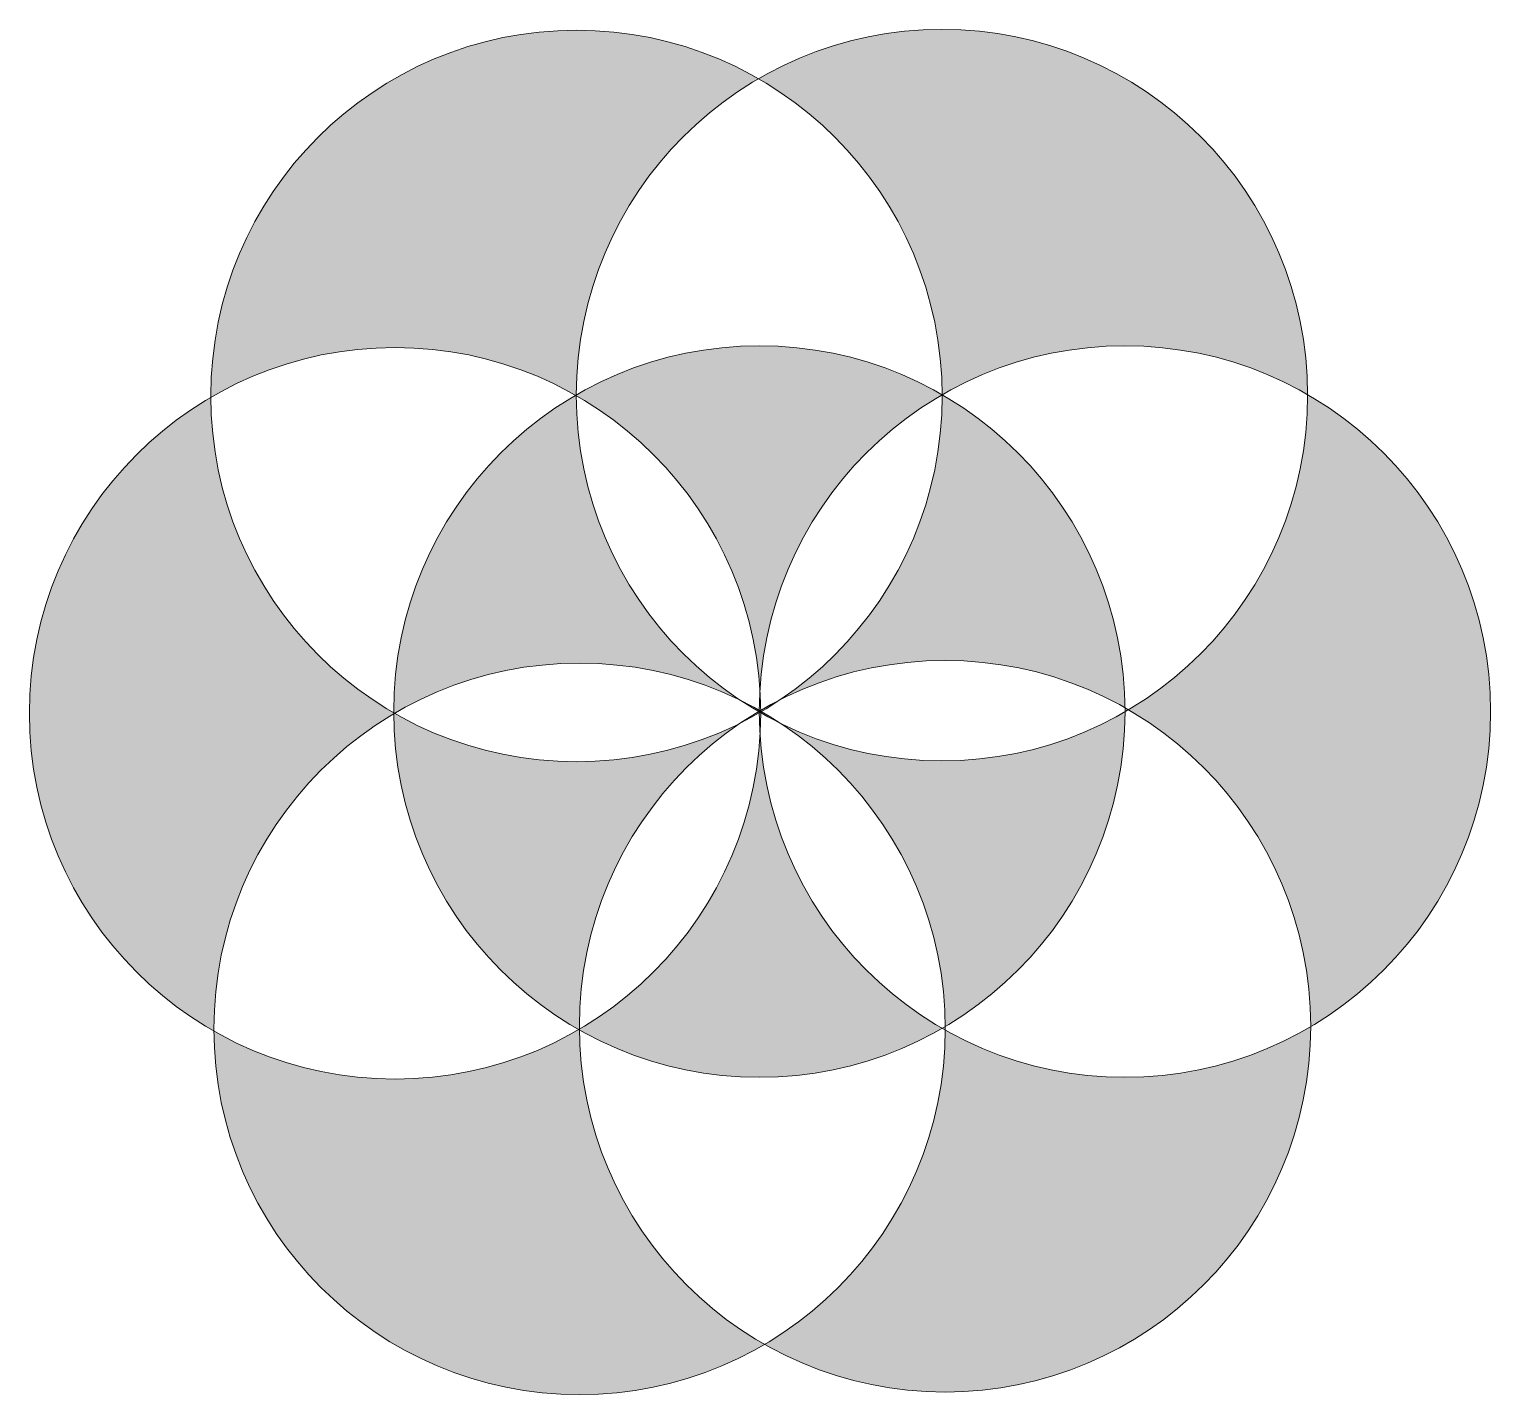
# Model space of a CAD drawing. Header units: centimetres. Extents: x -244 to 244, y -128 to 328.
import ezdxf

# ---------------------------------------------------------------- set-up
doc = ezdxf.new("R2010")
doc.units = ezdxf.units.CM
doc.layers.get('0').update_dxf_attribs({"lineweight": 0})
doc.layers.add('color', color=7, linetype='Continuous', lineweight=0, true_color=0x000080)

msp = doc.modelspace()

# ---------------------------------------------------------------- hatches: boundary and pattern name
at = {"layer": 'color'}
h = msp.add_hatch(color=256, dxfattribs=at)
edge = h.paths.add_edge_path(flags=0)
edge.add_arc((0, 100), 122, 0, 360)
edge.add_arc((121.98, 100), 122, 0, 360)
edge.add_arc((60.93, 205.55), 122, 0, 360)
edge.add_arc((-61.01, 205.26), 122, 0, 360)
edge.add_arc((-121.55, 99.41), 122, 0, 360)
edge.add_arc((-59.99, -5.84), 122, 0, 360)
edge.add_arc((61.95, -4.96), 122, 0, 360)

# ---------------------------------------------------------------- linework, layer by layer
for centre in [(-61.01, 205.26), (60.93, 205.55), (-121.55, 99.41), (0, 100), (121.98, 100), (61.95, -4.96), (-59.99, -5.84)]:
    msp.add_circle(centre, 122)

doc.saveas('drawing.dxf')
